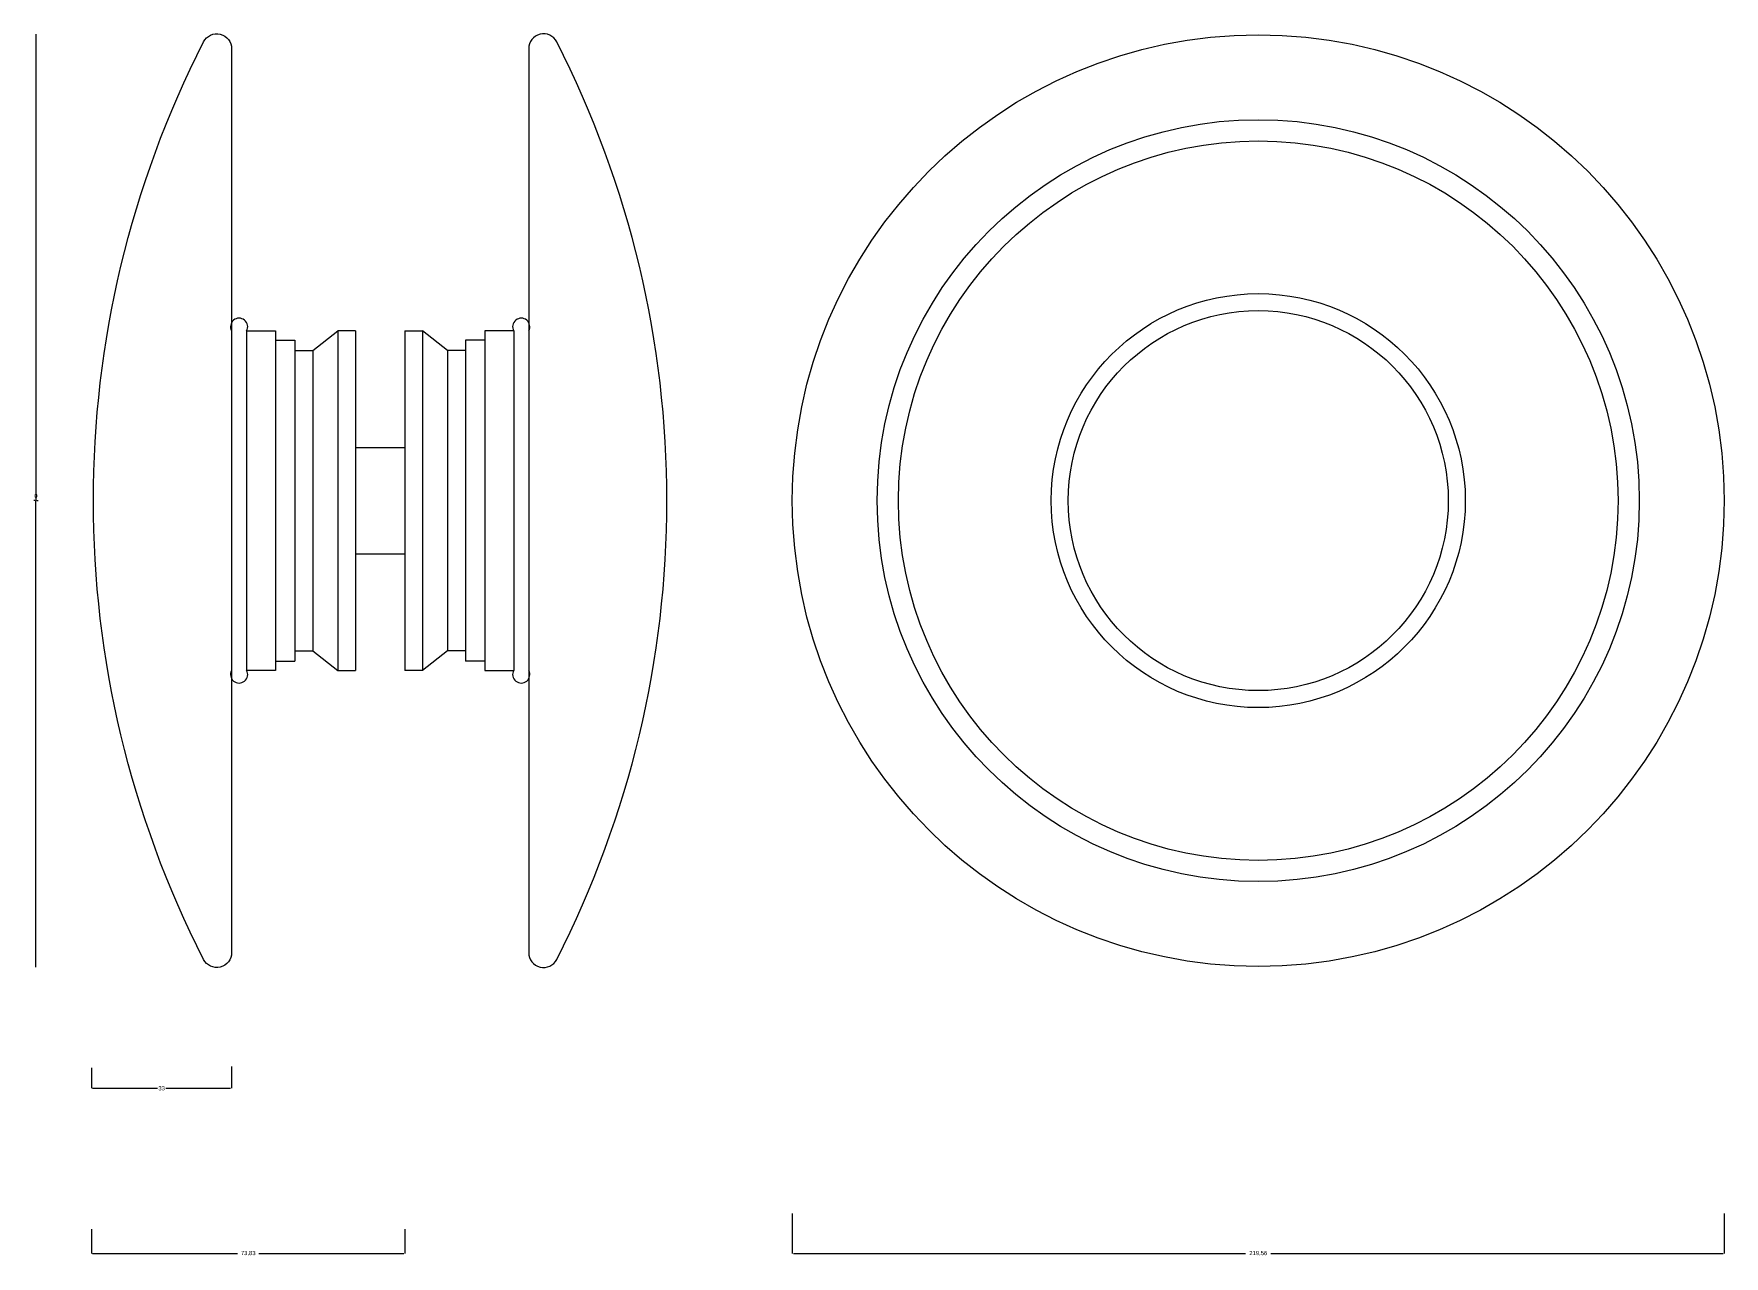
# Model space of a CAD drawing. Header units: metres. Extents: x 148 to 546, y 1918 to 2206.
import ezdxf

# ---------------------------------------------------------------- set-up
doc = ezdxf.new("R2010")
doc.units = ezdxf.units.M
for name, color, linetype in [('3', 3, 'Continuous'), ('7', 7, 'Continuous'), ('DIM', 3, 'Continuous')]:
    doc.layers.add(name, color=color, linetype=linetype)
doc.dimstyles.get("Standard").update_dxf_attribs({"dimtxt": 2.5, "dimasz": 2.5, "dimexe": 1.25, "dimexo": 0.625, "dimtad": 1, "dimcen": 2.5, "dimazin": 3, "dimtfac": 1, "dimtmove": 0, "dimatfit": 3})

# ---------------------------------------------------------------- blocks, each defined once
blk = doc.blocks.new('*D1')
for p, q in [((326.79, 1928.4), (326.79, 1918.96)), ((546.35, 1928.4), (546.35, 1918.96)), ((327.04, 1918.96), (433.57, 1918.96)), ((439.57, 1918.96), (546.1, 1918.96))]:
    blk.add_line(p, q)
at = {"layer": 'Defpoints'}
for p in [(326.79, 1928.4), (546.35, 1928.4), (326.79, 1918.96)]:
    blk.add_point(p, dxfattribs=at)
at = {"layer": 'DIM', "insert": (436.57, 1918.96), "char_height": 1, "attachment_point": 5}
blk.add_mtext('219,56', dxfattribs=at)
blk = doc.blocks.new('*D2')
for p, q in [((161.69, 1962.68), (161.69, 1957.88)), ((194.69, 1963.04), (194.69, 1957.88)), ((161.94, 1957.88), (177.19, 1957.88)), ((179.19, 1957.88), (194.44, 1957.88))]:
    blk.add_line(p, q)
at = {"layer": 'Defpoints'}
for p in [(161.69, 1962.68), (194.69, 1963.04), (161.69, 1957.88)]:
    blk.add_point(p, dxfattribs=at)
at = {"layer": 'DIM', "insert": (178.19, 1957.88), "char_height": 1, "attachment_point": 5}
blk.add_mtext('33', dxfattribs=at)
blk = doc.blocks.new('*D3')
for p, q in [((161.69, 1924.67), (161.69, 1918.96)), ((235.52, 1924.67), (235.52, 1918.96)), ((161.94, 1918.96), (196.105, 1918.96)), ((201.105, 1918.96), (235.27, 1918.96))]:
    blk.add_line(p, q)
at = {"layer": 'Defpoints'}
for p in [(161.69, 1924.67), (235.52, 1924.67), (161.69, 1918.96)]:
    blk.add_point(p, dxfattribs=at)
at = {"layer": 'DIM', "insert": (198.605, 1918.96), "char_height": 1, "attachment_point": 5}
blk.add_mtext('73,83', dxfattribs=at)
blk = doc.blocks.new('*D4')
for p, q in [((148.58, 2206.29), (148.58, 2096.38)), ((148.33, 2096.38), (148.08, 2096.38)), ((148.58, 1986.46), (148.58, 2096.38)), ((148.58, 2096.38), (148.58, 2096.38)), ((148.83, 2096.38), (149.08, 2096.38))]:
    blk.add_line(p, q)
at = {"layer": 'Defpoints'}
for p in [(148.58, 2206.29), (148.58, 2096.38), (148.58, 1986.46)]:
    blk.add_point(p, dxfattribs=at)
at = {"layer": 'DIM', "insert": (148.58, 2097.505), "char_height": 1, "attachment_point": 5}
blk.add_mtext('0', dxfattribs=at)

msp = doc.modelspace()

# ---------------------------------------------------------------- linework, layer by layer
at = {"layer": '3'}
for p, q in [((198.21, 2136.38), (198.21, 2056.38)), ((198.21, 2136.38), (205.06, 2136.38)), ((205.06, 2136.38), (205.06, 2056.38)), ((213.83, 2131.79), (219.74, 2136.38)), ((223.85, 2136.38), (219.74, 2136.38)), ((219.74, 2136.38), (219.74, 2056.38)), ((223.85, 2136.38), (223.85, 2056.38)), ((235.52, 2136.38), (239.63, 2136.38)), ((235.52, 2136.38), (235.52, 2056.38)), ((245.54, 2131.79), (239.63, 2136.38)), ((239.63, 2136.38), (239.63, 2056.38)), ((254.31, 2136.38), (254.31, 2056.38)), ((261.16, 2136.38), (254.31, 2136.38)), ((261.16, 2136.38), (261.16, 2056.38)), ((205.06, 2134.19), (209.56, 2134.19)), ((209.56, 2134.19), (209.56, 2058.57)), ((209.56, 2131.79), (213.83, 2131.79)), ((213.83, 2131.79), (213.83, 2060.96)), ((249.81, 2131.79), (245.54, 2131.79)), ((245.54, 2131.79), (245.54, 2060.96)), ((249.81, 2134.19), (249.81, 2058.57)), ((254.31, 2134.19), (249.81, 2134.19)), ((209.56, 2060.96), (213.83, 2060.96)), ((213.83, 2060.96), (219.74, 2056.38)), ((245.54, 2060.96), (239.63, 2056.38)), ((249.81, 2060.96), (245.54, 2060.96)), ((205.06, 2056.38), (198.21, 2056.38)), ((205.06, 2058.57), (209.56, 2058.57)), ((219.74, 2056.38), (223.85, 2056.38)), ((239.63, 2056.38), (235.52, 2056.38)), ((254.31, 2058.57), (249.81, 2058.57)), ((254.31, 2056.38), (261.16, 2056.38))]:
    msp.add_line(p, q, dxfattribs=at)
for radius in [89.78, 84.78, 48.78]:
    msp.add_circle((436.57, 2096.38), radius, dxfattribs=at)
at = {"layer": '7'}
for p, q in [((223.85, 2108.88), (235.52, 2108.88)), ((223.85, 2083.88), (235.52, 2083.88))]:
    msp.add_line(p, q, dxfattribs=at)
for points in [[(194.69, 2202.89), (194.69, 1989.86, -0.79), (188.08, 1988.25, -0.24), (188.08, 2204.5, -0.79)], [(264.69, 2202.89), (264.69, 1989.86, 0.79), (271.29, 1988.25, 0.24), (271.29, 2204.5, 0.79)]]:
    msp.add_lwpolyline(points, format="xyb", close=True, dxfattribs=at)
for radius in [109.78, 44.78]:
    msp.add_circle((436.57, 2096.38), radius, dxfattribs=at)
for centre, start, end in [((196.45, 2137.36), 330.93, 209.07), ((262.92, 2137.36), 330.93, 209.07), ((196.45, 2055.4), 150.93, 29.07), ((262.92, 2055.4), 150.93, 29.07)]:
    msp.add_arc(centre, 2.02, start, end, dxfattribs=at)

# ---------------------------------------------------------------- dimensions: what is measured, and where the dimension line sits
at = {"layer": 'DIM'}
for base, p1, p2, picture, middle in [((148.58, 2096.38), (148.58, 2206.29), (148.58, 1986.46), '*D4', (148.58, 2097.505)), ((161.69, 1957.88), (161.69, 1962.68), (194.69, 1963.04), '*D2', (178.19, 1957.88)), ((326.79, 1918.96), (326.79, 1928.4), (546.35, 1928.4), '*D1', (436.57, 1918.96)), ((161.69, 1918.96), (161.69, 1924.67), (235.52, 1924.67), '*D3', (198.605, 1918.96))]:
    dim = msp.add_linear_dim(base=base, p1=p1, p2=p2, dimstyle='Standard', dxfattribs=at)
    dim.commit()
    dim.dimension.update_dxf_attribs({"geometry": picture, "text_midpoint": middle})

doc.saveas('drawing.dxf')
